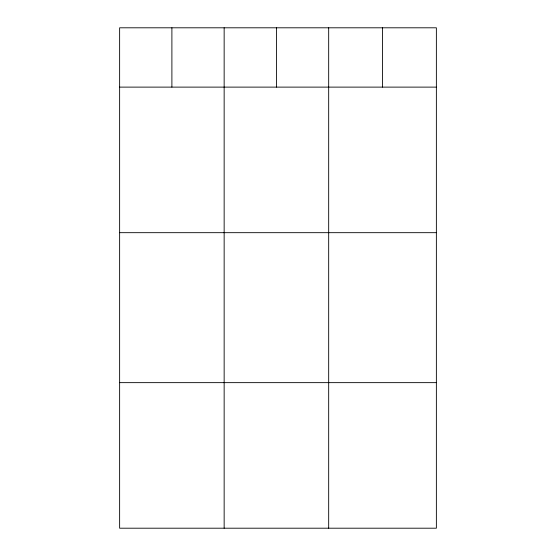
<?xml version="1.0" encoding="UTF-8"?>
<svg xmlns="http://www.w3.org/2000/svg" width="556" height="556" viewBox="0 0 556 556"><rect width="100%" height="100%" fill="white"/><g stroke="black" fill="none" stroke-linecap="round" stroke-linejoin="round"><path stroke-width="0.83" d="M436.37 87.118L436.37 528.2L119.63 528.2L119.63 27.8L436.37 27.8L436.37 87.118L119.63 87.118M119.63 232.679L436.37 232.679M119.63 382.646L436.37 382.646M382.521 27.8L382.521 87.118M328.679 27.8L328.679 528.2M276.415 27.8L276.415 87.118M224.151 27.8L224.151 528.2M171.894 27.8L171.894 87.118"/></g></svg>
